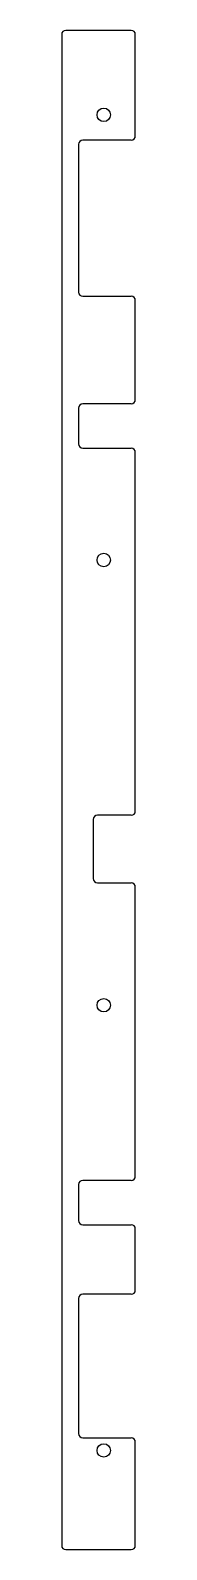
# Model space of a CAD drawing. Header units: millimetres. Extents: x 0 to 35, y 0 to 720.
import ezdxf

# ---------------------------------------------------------------- set-up
doc = ezdxf.new("R2010")
doc.units = ezdxf.units.MM

msp = doc.modelspace()

# ---------------------------------------------------------------- linework, layer by layer
at = {"color": 7, "linetype": 'Continuous', "lineweight": 25}
for p, q in [((33, 720), (2, 720)), ((0, 718), (0, 2)), ((35, 670), (35, 718)), ((8, 666), (8, 596)), ((33, 668), (10, 668)), ((10, 594), (33, 594)), ((35, 545), (35, 592)), ((8, 541), (8, 524)), ((33, 543), (10, 543)), ((10, 522), (33, 522)), ((35, 350), (35, 520)), ((15, 346), (15, 318)), ((33, 348), (17, 348)), ((17, 316), (33, 316)), ((35, 177), (35, 314)), ((8, 173), (8, 156)), ((33, 175), (10, 175)), ((10, 154), (33, 154)), ((35, 123), (35, 152)), ((8, 119), (8, 55)), ((33, 121), (10, 121)), ((10, 53), (33, 53)), ((35, 2), (35, 51)), ((2, 0), (33, 0))]:
    msp.add_line(p, q, dxfattribs=at)
for centre in [(20, 680), (20, 469), (20, 258), (20, 47)]:
    msp.add_circle(centre, 3.2, dxfattribs=at)
for centre, start, end in [((2, 718), 90, 180), ((33, 718), 360, 90), ((33, 670), 270, 360), ((10, 666), 90, 180), ((10, 596), 180, 270), ((33, 592), 360, 90), ((10, 541), 90, 180), ((33, 545), 270, 360), ((10, 524), 180, 270), ((33, 520), 360, 90), ((17, 346), 90, 180), ((33, 350), 270, 360), ((17, 318), 180, 270), ((33, 314), 360, 90), ((10, 173), 90, 180), ((33, 177), 270, 0), ((10, 156), 180, 270), ((33, 152), 360, 90), ((33, 123), 270, 0), ((10, 119), 90, 180), ((10, 55), 180, 270), ((33, 51), 0, 90), ((2, 2), 180, 270), ((33, 2), 270, 0)]:
    msp.add_arc(centre, 2, start, end, dxfattribs=at)

doc.saveas('drawing.dxf')
